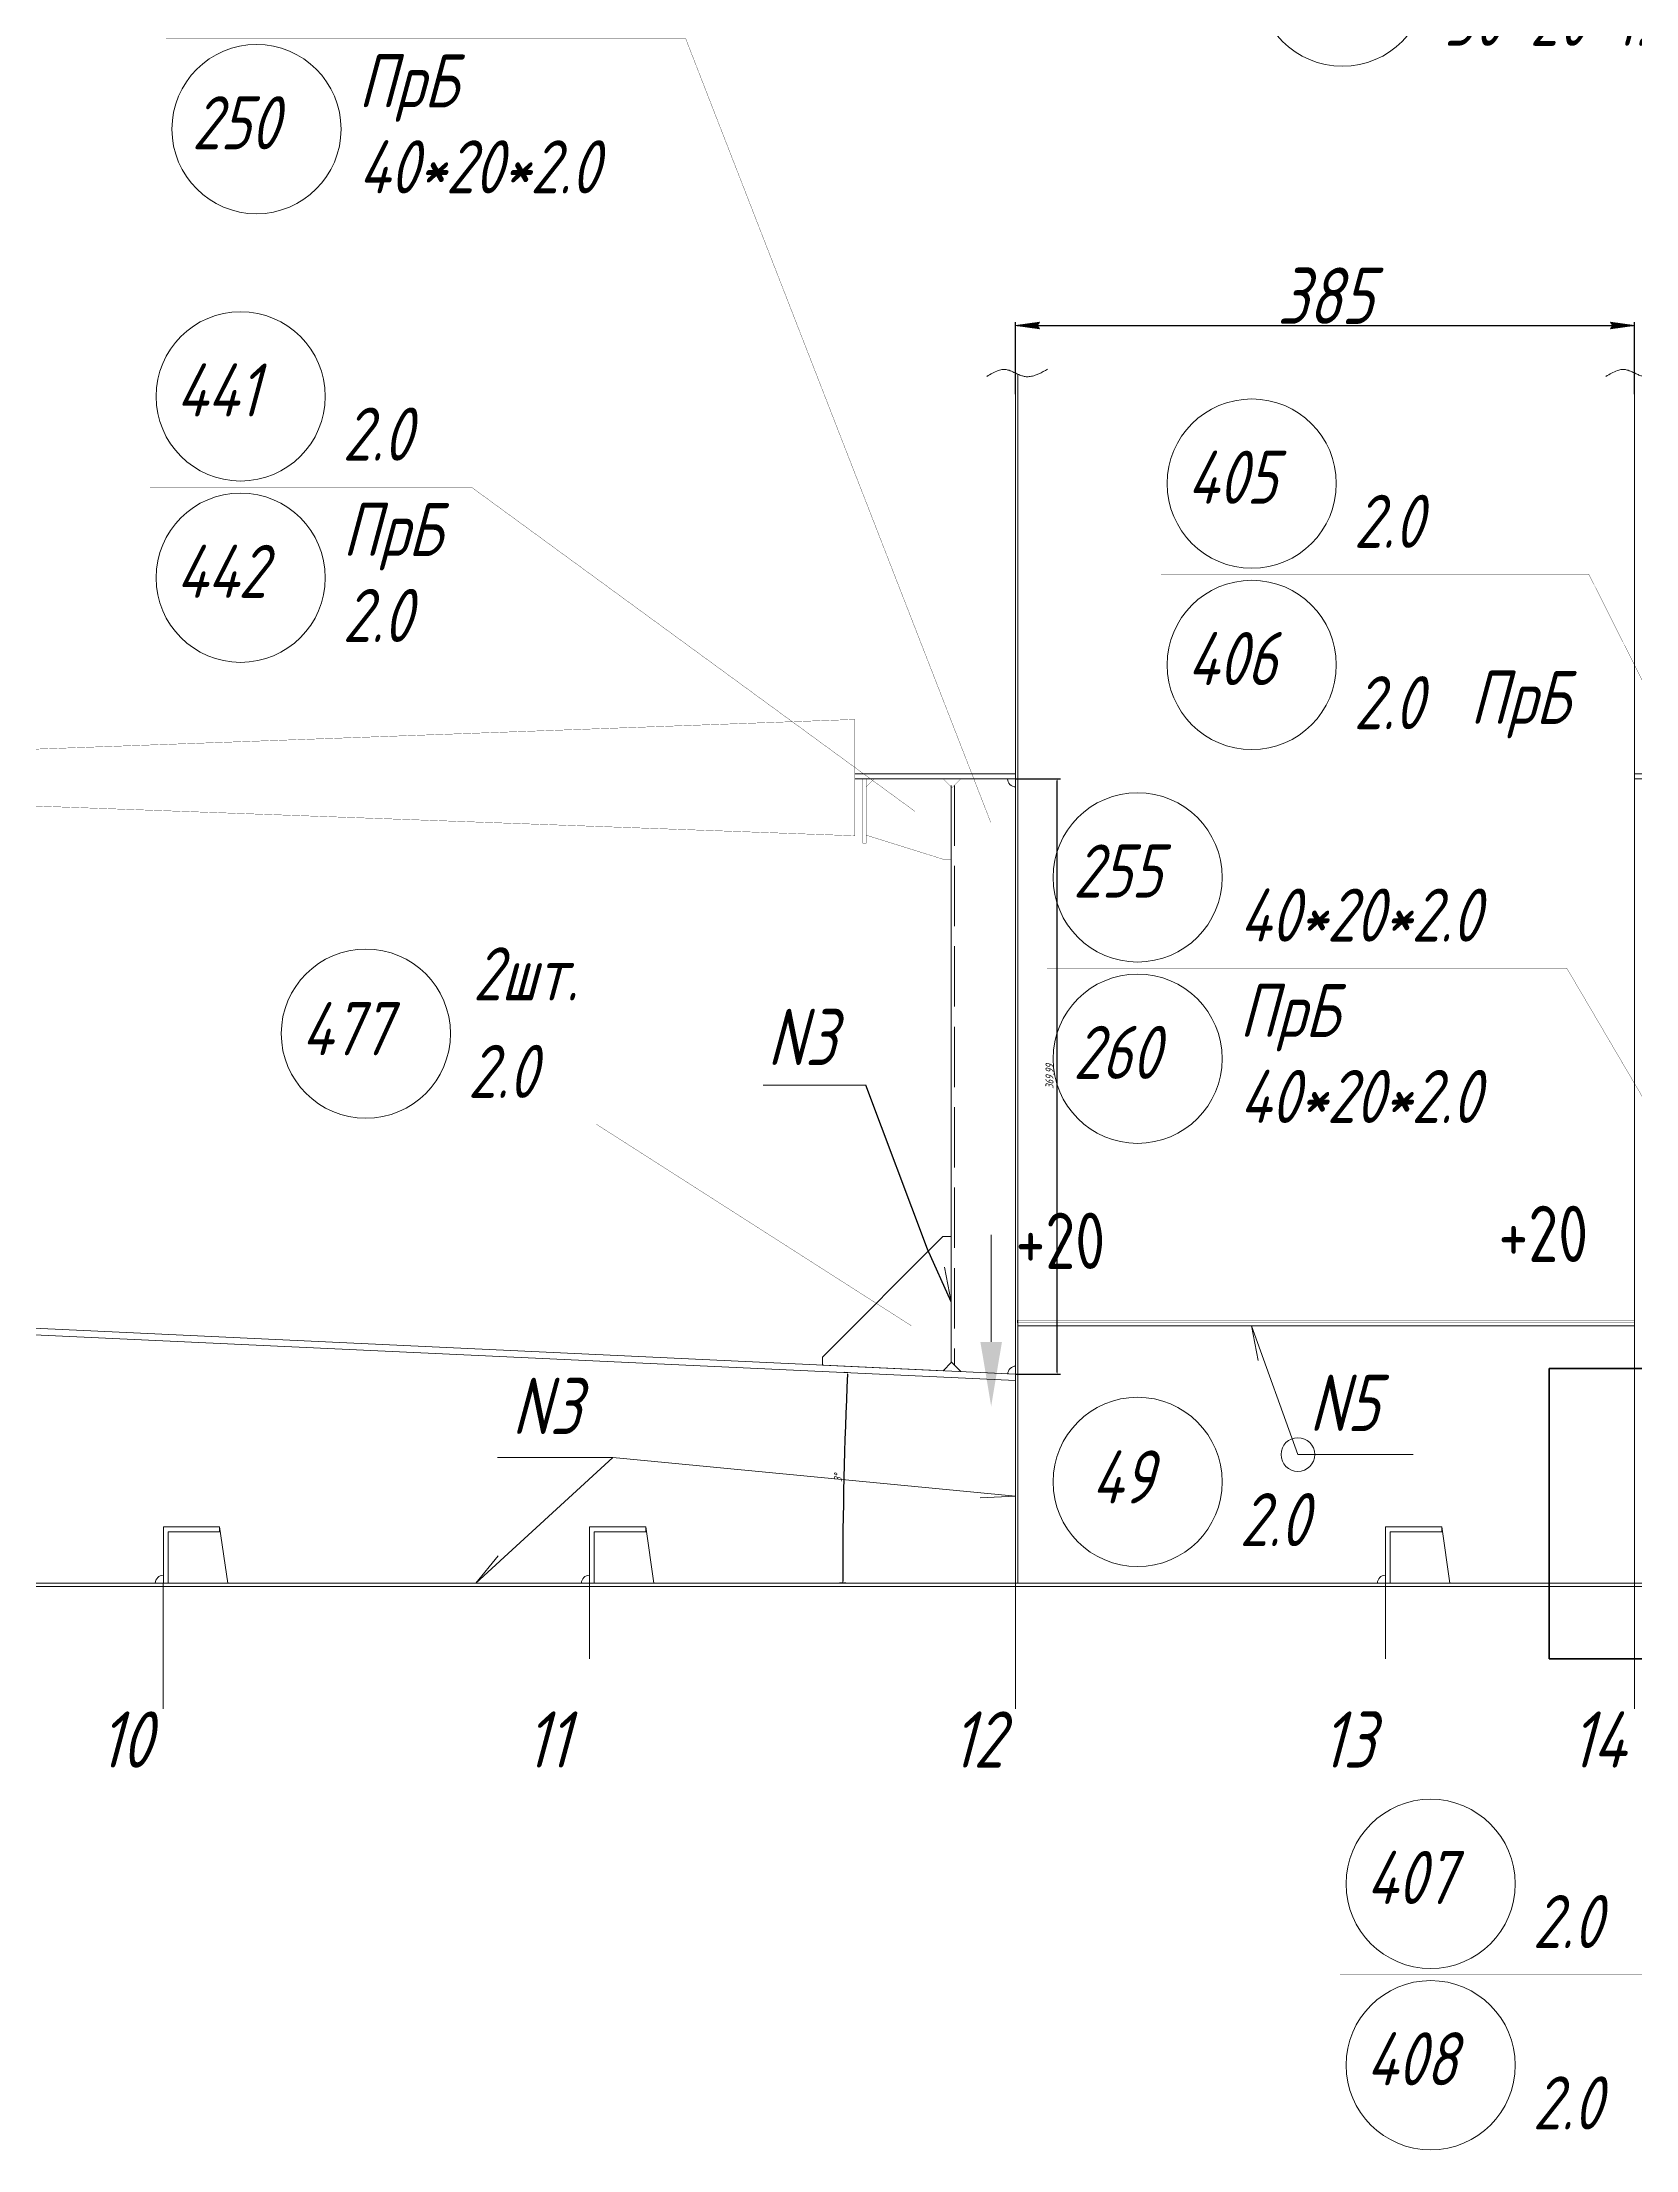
# Model space of a CAD drawing. Header units: millimetres. Extents: x 77380 to 135900, y -26587 to 17301.
# Drawn here: x 105357 to 106348, y 2399 to 3709 of the extents above; entities that cross this region are included whole.
import ezdxf

# ---------------------------------------------------------------- set-up
doc = ezdxf.new("R2010")
doc.units = ezdxf.units.MM
for name, pattern in [('K5LT32768', [0]), ('K5LT32769', [50, 37.5, -12.5]), ('K5LT32770', [0]), ('K5LT32772', [0]), ('K5LT32774', [850.2, 600, -125, 0.2, -125]), ('K5LT32780', [0]), ('K5LT32781', [0]), ('K5LT32831', [0]), ('K5LT_THIN', [0])]:
    doc.linetypes.add(name, pattern=pattern)
doc.layers.add('4001', color=7, linetype='Continuous')
doc.layers.add('РАЗМЕРЫ', color=3, linetype='Continuous', lineweight=25)
doc.styles.add('KDIMTEXTSTYLE', font='GOST_AU.SHX', dxfattribs={"width": 0.96, "oblique": 15, "height": 5})
doc.styles.add('KTEXTSTYLE', font='GOST_AU.SHX', dxfattribs={"width": 0.96, "height": 5})
doc.dimstyles.new('KDIMSTYLE (1.00)', dxfattribs={"dimtxt": 5, "dimasz": 1, "dimexe": 2, "dimexo": 0, "dimgap": 1, "dimtad": 1, "dimtxsty": 'KDIMTEXTSTYLE', "dimsah": 1, "dimcen": 0, "dimdle": 1, "dimadec": 0, "dimazin": 0, "dimtfac": 0.667, "dimtmove": 0, "dimatfit": 3, "dimfxl": 1, "dimtvp": 1, "dimtolj": 1, "dimtzin": 0, "dimarcsym": 0})

# ---------------------------------------------------------------- blocks, each defined once
blk = doc.blocks.new('KDIMARROW_01')
blk.add_hatch(color=0).paths.add_polyline_path([(0, 0), (-15, 2), (-13.5, 0), (-15, -2)])
at = {"color": 0, "linetype": 'K5LT_THIN', "lineweight": 18}
for p, q in [((-13.5, 0), (-15, 2)), ((-15, 2), (0, 0)), ((0, 0), (-15, -2)), ((-15, -2), (-13.5, 0))]:
    blk.add_line(p, q, dxfattribs=at)
at = {"layer": '4001', "color": 0, "linetype": 'K5LT_THIN', "lineweight": 18}
blk.add_line((0, 0), (-1, 0), dxfattribs=at)
blk = doc.blocks.new('D7')
at = {"color": 0, "lineweight": -2}
for p, q in [((105962.4, 3490), (105962.4, 3534.6)), ((105963.4, 3532.6), (106346.4, 3532.6)), ((106347.4, 3490), (106347.4, 3534.6))]:
    blk.add_line(p, q, dxfattribs=at)
at = {"layer": 'Defpoints', "color": 0, "lineweight": 100}
for p in [(106347.4, 3532.6), (105962.4, 3490), (106347.4, 3490)]:
    blk.add_point(p, dxfattribs=at)
at = {"color": 0, "lineweight": -2, "rotation": 180}
blk.add_blockref('KDIMARROW_01', (105962.4, 3532.6), dxfattribs=at)
at = {"color": 0, "lineweight": -2}
blk.add_blockref('KDIMARROW_01', (106347.4, 3532.6), dxfattribs=at)
at = {"color": 7, "insert": (106154.9, 3551.1), "char_height": 5, "attachment_point": 5, "style": 'KDIMTEXTSTYLE'}
blk.add_mtext('\\A1;\\H35.0;\\W0.965;\\Q15;\\H35.0;\\W0.965;\\Q15;\\Q15;385', dxfattribs=at)
blk = doc.blocks.new('U199')
at = {"layer": '4001', "color": 7, "linetype": 'K5LT_THIN', "lineweight": 18}
for p, q in [((104887.4, 17415.9), (104922.4, 17415.9)), ((104887.4, 17380.9), (104887.4, 17415.9)), ((104922.4, 17412.9), (104890.4, 17412.9)), ((104890.4, 17412.9), (104890.4, 17380.9)), ((104922.4, 17415.9), (104922.4, 17412.9)), ((104922.4, 17415.9), (104927.4, 17380.9))]:
    blk.add_line(p, q, dxfattribs=at)
blk.add_arc((104887.4, 17380.9), 5, 90, 179.9998, dxfattribs=at)
blk = doc.blocks.new('U200')
at = {"layer": '4001', "color": 7, "linetype": 'K5LT_THIN', "lineweight": 18}
for p, q in [((105152.4, 17415.9), (105187.4, 17415.9)), ((105152.4, 17380.9), (105152.4, 17415.9)), ((105187.4, 17412.9), (105155.4, 17412.9)), ((105155.4, 17412.9), (105155.4, 17380.9)), ((105187.4, 17415.9), (105187.4, 17412.9)), ((105187.4, 17415.9), (105192.4, 17380.9))]:
    blk.add_line(p, q, dxfattribs=at)
blk.add_arc((105152.4, 17380.9), 5, 90, 179.9998, dxfattribs=at)
blk = doc.blocks.new('U202')
at = {"layer": '4001', "color": 7, "linetype": 'K5LT_THIN', "lineweight": 18}
for p, q in [((105647.4, 17415.9), (105682.4, 17415.9)), ((105647.4, 17380.9), (105647.4, 17415.9)), ((105682.4, 17412.9), (105650.4, 17412.9)), ((105650.4, 17412.9), (105650.4, 17380.9)), ((105682.4, 17415.9), (105682.4, 17412.9)), ((105682.4, 17415.9), (105687.4, 17380.9))]:
    blk.add_line(p, q, dxfattribs=at)
blk.add_arc((105647.4, 17380.9), 5, 90, 179.9998, dxfattribs=at)
blk = doc.blocks.new('U203')
blk.add_hatch(color=7).paths.add_polyline_path([(105395.5, 17530.9), (105408.9, 17530.9), (105402.2, 17490.9)])
at = {"color": 7, "linetype": 'K5LT32831', "lineweight": 9}
blk.add_line((105402.2, 17530.9), (105402.2, 17597.4), dxfattribs=at)
blk = doc.blocks.new('*D660')
at = {"layer": 'Defpoints', "color": 0}
for p in [(105962.4, 3250.9), (105988.3, 3250.9), (105962.4, 2880.9)]:
    blk.add_point(p, dxfattribs=at)
at = {"layer": 'РАЗМЕРЫ', "color": 0, "lineweight": -2}
for p, q in [((105962.4, 3250.9), (105990.3, 3250.9)), ((105988.3, 2881.9), (105988.3, 3249.9)), ((105962.4, 2880.9), (105990.3, 2880.9))]:
    blk.add_line(p, q, dxfattribs=at)
at = {"layer": 'РАЗМЕРЫ', "color": 0}
for points in [[(105988.4, 3249.9), (105988.1, 3249.9), (105988.3, 3250.9)], [(105988.1, 2881.9), (105988.4, 2881.9), (105988.3, 2880.9)]]:
    blk.add_solid(points, dxfattribs=at)
at = {"layer": 'РАЗМЕРЫ', "color": 0, "insert": (105984.1, 3065.9), "char_height": 5, "attachment_point": 5, "rotation": 90, "style": 'KDIMTEXTSTYLE'}
blk.add_mtext('\\A1;369,99', dxfattribs=at)
blk = doc.blocks.new('*D662')
at = {"layer": 'Defpoints', "color": 0}
for p in [(105858.1, 2881.7), (105856.2, 2838.1), (105856.8, 2750.9), (108662.5, 2750.9)]:
    blk.add_point(p, dxfattribs=at)
at = {"layer": 'РАЗМЕРЫ', "color": 0, "lineweight": -2}
for p, q in [((105858.1, 2881.7), (105855.9, 2881.8)), ((105856.8, 2750.9), (105852.9, 2750.9))]:
    blk.add_line(p, q, dxfattribs=at)
blk.add_arc((108662.5, 2750.9), 2807.6, 177.3485, 179.9796, dxfattribs=at)
at = {"layer": 'РАЗМЕРЫ', "color": 0}
for points in [[(105858.1, 2880.7), (105857.7, 2880.8), (105857.9, 2881.8)], [(105854.7, 2751.9), (105855.1, 2751.9), (105854.9, 2750.9)]]:
    blk.add_solid(points, dxfattribs=at)
at = {"layer": 'РАЗМЕРЫ', "color": 0, "insert": (105852, 2816.4), "char_height": 5, "attachment_point": 5, "rotation": 88.6641, "style": 'KDIMTEXTSTYLE'}
blk.add_mtext('\\A1;3%%d', dxfattribs=at)

msp = doc.modelspace()

# ---------------------------------------------------------------- linework, layer by layer
at = {"color": 3, "linetype": 'K5LT32768', "lineweight": 18, "true_color": 0x00ff00}
for p, q in [((105962.427, 2750.876), (105962.427, 3502.341)), ((105963.926, 2750.876), (105963.926, 3502.341)), ((106347.428, 2750.876), (106347.428, 3502.341)), ((105962.427, 3253.876), (105862.427, 3253.876)), ((105962.427, 3250.876), (105862.427, 3250.876)), ((105962.427, 3250.876), (105928.428, 3250.876)), ((105962.427, 2860.876), (105962.427, 3250.876)), ((105922.355, 2888.524), (105922.355, 3246.71)), ((105928.428, 2882.451), (105922.355, 2888.524)), ((109512.427, 2750.876), (103587.427, 2750.876)), ((109512.427, 2748.876), (103587.427, 2748.876)), ((103863.929, 2750.876), (106662.427, 2750.876))]:
    msp.add_line(p, q, dxfattribs=at)
at = {"color": 7, "linetype": 'K5LT_THIN', "lineweight": 18}
for p, q in [((106347.427, 3250.876), (106347.427, 3253.876)), ((106662.427, 3253.876), (106347.427, 3253.876)), ((106347.427, 3250.876), (106662.427, 3250.876)), ((106347.427, 3220.876), (106347.427, 3250.876)), ((105805.362, 3060.565), (105869.362, 3060.565)), ((105922.355, 2925.796), (105918.242, 2947.408)), ((105962.614, 2880.873), (105062.614, 2922.873)), ((105962.427, 2876.877), (105062.427, 2918.877)), ((105963.926, 2750.877), (105963.926, 2910.877)), ((105963.926, 2910.877), (106347.428, 2910.877)), ((106137.993, 2830.877), (106109.204, 2910.877)), ((106109.204, 2910.877), (106113.33, 2889.267)), ((106347.428, 2910.877), (106347.428, 2750.877)), ((105962.427, 2876.877), (105962.427, 2750.877)), ((105711.899, 2828.953), (105626.759, 2750.877)), ((105711.899, 2828.953), (105962.427, 2804.926)), ((105962.427, 2804.926), (105940.448, 2803.977)), ((105626.759, 2750.877), (105640.711, 2767.887)), ((105962.427, 2750.877), (103863.929, 2750.877)), ((106347.428, 2750.877), (105963.926, 2750.877))]:
    msp.add_line(p, q, dxfattribs=at)
at = {"color": 3, "linetype": 'K5LT32769', "lineweight": 18, "true_color": 0x00ff00}
msp.add_line((105924.354, 3246.803), (105924.354, 2886.525), dxfattribs=at)
at = {"color": 7}
for p, q in [((105907.555, 2958.614), (105869.362, 3060.565)), ((105922.355, 2925.796), (105907.555, 2958.614))]:
    msp.add_line(p, q, dxfattribs=at)
at = {"color": 2, "linetype": 'K5LT32770', "lineweight": 18, "true_color": 0xffff00}
for p, q in [((105842.277, 2891.489), (105917.277, 2966.489)), ((105917.277, 2966.489), (105922.355, 2966.489)), ((105842.277, 2886.488), (105842.277, 2891.489)), ((105917.31, 2882.987), (105842.277, 2886.488)), ((105922.601, 2888.277), (105917.31, 2882.987))]:
    msp.add_line(p, q, dxfattribs=at)
at = {"color": 3, "linetype": 'K5LT32774', "lineweight": 18, "true_color": 0x00ff00}
for p, q in [((105962.427, 2858.976), (105962.427, 2750.876)), ((106347.428, 2858.976), (106347.428, 2750.876))]:
    msp.add_line(p, q, dxfattribs=at)
at = {"color": 7, "linetype": 'K5LT32780', "lineweight": 18}
for p, q in [((106137.993, 2830.877), (106209.674, 2830.877)), ((105640.218, 2828.953), (105711.899, 2828.953))]:
    msp.add_line(p, q, dxfattribs=at)
at = {"color": 1, "linetype": 'K5LT32781', "lineweight": 0, "true_color": 0xff0000}
for p, q in [((102862.427, 2750.876), (110476.198, 2750.876)), ((105432.427, 2750.876), (105432.427, 2672.751)), ((105697.427, 2750.876), (105697.427, 2704.001)), ((105962.427, 2750.876), (105962.427, 2672.751)), ((106192.427, 2750.876), (106192.427, 2704.001)), ((106347.428, 2750.875), (106347.428, 2672.75))]:
    msp.add_line(p, q, dxfattribs=at)
at = {"color": 1, "linetype": 'K5LT32772', "true_color": 0xff0000, "const_width": 0.18}
for points in [[(105433.999, 3711.026), (105757.226, 3711.026), (105947.083, 3223.535)], [(105424.139, 3432.203), (105623.937, 3432.203), (105899.805, 3230.663)], [(106052.935, 3377.994), (106318.942, 3377.994), (106415.699, 3185.7)], [(105867.426, 3250.876), (105867.426, 3210.876), (105869.428, 3210.876), (105869.428, 3250.876)], [(105981.959, 3133.245), (106305.186, 3133.245), (106371.301, 3020.725)], [(105502.019, 3036.117), (105701.816, 3036.117), (105897.689, 2910.877)], [(106164.215, 2507.693), (106430.222, 2507.693), (106410.268, 2888.513)]]:
    msp.add_lwpolyline(points, dxfattribs=at)
at = {"color": 7, "linetype": 'K5LT32780', "const_width": 0.18}
msp.add_lwpolyline([(105862.427, 3215.475), (105862.427, 3287.777), (103867.426, 3215.475), (103867.426, 3287.777)], close=True, dxfattribs=at)
at = {"color": 2, "linetype": 'K5LT32770', "true_color": 0xffff00, "const_width": 0.18}
msp.add_lwpolyline([(105917.426, 3250.876), (105874.427, 3250.876), (105869.428, 3245.876), (105869.428, 3215.876), (105917.426, 3200.876), (105922.428, 3200.876), (105922.428, 3245.876), (105917.426, 3250.876)], dxfattribs=at)
at = {"color": 3, "linetype": 'K5LT32768', "true_color": 0x00ff00, "const_width": 0.18}
for points in [[(105928.428, 3250.876), (105922.355, 3244.803), (105922.355, 2888.524)], [(106347.428, 2914.489), (105963.428, 2914.489), (105963.428, 2912.732), (106347.428, 2912.732)]]:
    msp.add_lwpolyline(points, dxfattribs=at)
at = {"color": 2, "lineweight": 100}
msp.add_lwpolyline([(106294.286, 2884.437), (106662.427, 2884.437), (106662.427, 2704.001), (106294.286, 2704.001)], close=True, dxfattribs=at)
at = {"color": 1, "linetype": 'K5LT32772', "lineweight": 18, "true_color": 0xff0000}
for centre in [(106165.655, 3746.357), (105490.359, 3654.666), (105480.499, 3488.563), (106109.295, 3434.354), (105480.499, 3375.843), (106109.295, 3321.634), (106038.319, 3189.605), (105558.379, 3092.477), (106038.319, 3076.885), (106038.319, 2813.877), (106220.575, 2564.053), (106220.575, 2451.332)]:
    msp.add_circle(centre, 52.603, dxfattribs=at)
at = {"color": 7, "linetype": 'K5LT_THIN', "lineweight": 18}
msp.add_circle((106137.993, 2830.877), 10.476, dxfattribs=at)
at = {"color": 3, "linetype": 'K5LT32768', "lineweight": 18, "true_color": 0x00ff00}
for centre, start, end in [((105962.427, 3250.875), 179.98819, 269.998688), ((105962.614, 2880.873), 90.001312, 180.01181)]:
    msp.add_arc(centre, 4.999, start, end, dxfattribs=at)
at = {"color": 7, "linetype": 'K5LT32780', "lineweight": 18}
for points in [[(105944.564, 3500.948), (105946.845, 3502.289), (105949.628, 3504.103), (105953.154, 3505.095), (105954.471, 3505.29), (105955.593, 3505.318), (105956.656, 3505.21), (105957.798, 3504.959), (105959.204, 3504.499), (105961.066, 3503.704), (105963.262, 3502.63), (105965.55, 3501.607), (105967.488, 3501.005), (105969.006, 3500.796), (105970.262, 3500.775), (105971.582, 3500.895), (105973.083, 3501.194), (105974.884, 3501.746), (105978.055, 3503.054), (105980.527, 3504.444), (105982.311, 3505.434)], [(106329.565, 3500.948), (106331.846, 3502.289), (106334.629, 3504.103), (106338.155, 3505.095), (106339.472, 3505.29), (106340.593, 3505.318), (106341.656, 3505.21), (106342.799, 3504.959), (106344.205, 3504.499), (106346.067, 3503.704), (106348.263, 3502.63), (106350.551, 3501.607), (106352.488, 3501.005), (106354.007, 3500.796), (106355.263, 3500.775), (106356.583, 3500.895), (106358.083, 3501.194), (106359.884, 3501.746), (106363.056, 3503.054), (106365.528, 3504.444), (106367.312, 3505.434)]]:
    msp.add_open_spline(points, degree=3, knots=[0, 0, 0, 0, 3.97393647, 4.78669493, 5.4075024, 5.9404964, 6.44259612, 6.98562283, 7.66889167, 8.62974461, 9.97956407, 11.28900754, 12.33652923, 12.96858194, 13.55251157, 14.19178056, 14.92754347, 15.81338849, 16.9759929, 20, 20, 20, 20], dxfattribs=at)

# ---------------------------------------------------------------- block references
for name in ['U203', 'U199', 'U200', 'U202']:
    msp.add_blockref(name, (545.046, -14630.011))

# ---------------------------------------------------------------- texts
at = {"color": 7, "char_height": 2.5, "attachment_point": 1, "style": 'KTEXTSTYLE'}
for s, insert in [('\\H3.5;\\W0.965;\\Q15;\\Q15;\\H33.00;{\\c255;30*20*1.5}', (106229.061, 3739.436)), ('\\H3.5;\\W0.965;\\Q15;\\Q15;\\H33.00;{\\c16711935;ПрБ}', (105553.764, 3701.187)), ('\\H3.5;\\W0.965;\\Q15;\\Q15;\\H33.00;{\\c255;250}', (105450.223, 3675.142)), ('\\H3.5;\\W0.965;\\Q15;\\Q15;\\H33.00;{\\c255;40*20*2.0}', (105553.764, 3647.745)), ('\\H3.5;\\W0.965;\\Q15;\\Q15;\\H33.00;{\\c255;441}', (105440.364, 3509.039)), ('\\H3.5;\\W0.965;\\Q15;\\Q15;\\H33.00;{\\c255;2.0}', (105543.904, 3481.642)), ('\\H3.5;\\W0.965;\\Q15;\\Q15;\\H33.00;{\\c255;405}', (106069.159, 3454.83)), ('\\H3.5;\\W0.965;\\Q15;\\Q15;\\H33.00;{\\c16711935;ПрБ}', (105543.905, 3422.364)), ('\\H3.5;\\W0.965;\\Q15;\\Q15;\\H33.00;{\\c255;2.0}', (106172.7, 3427.433)), ('\\H3.5;\\W0.965;\\Q15;\\Q15;\\H33.00;{\\c255;442}', (105440.364, 3396.319)), ('\\H3.5;\\W0.965;\\Q15;\\Q15;\\H33.00;{\\c255;2.0}', (105543.904, 3368.921)), ('\\H3.5;\\W0.965;\\Q15;\\Q15;\\H33.00;{\\c255;406}', (106069.159, 3342.11)), ('\\H3.5;\\W0.965;\\Q15;\\Q15;\\H33.00;{\\c255;2.0}', (106172.7, 3314.712)), ('\\H3.5;\\W0.965;\\Q15;\\Q15;\\H33.00;{\\c16711935;ПрБ}', (106245.121, 3318.013)), ('\\H3.5;\\W0.965;\\Q15;\\Q15;\\H33.00;{\\c255;255}', (105998.183, 3210.081)), ('\\H3.5;\\W0.965;\\Q15;\\Q15;\\H33.00;{\\c255;40*20*2.0}', (106101.724, 3182.684)), ('\\H3.5;\\W0.965;\\Q15;\\Q15;\\H33.00;2шт.', (105624.981, 3146.189)), ('\\H3.5;\\W0.965;\\Q15;\\Q15;\\H33.00;{\\c16711935;ПрБ}', (106101.724, 3123.407)), ('\\H3.5;\\W0.965;\\Q15;\\Q15;\\H33.00;{\\c255;477}', (105518.321, 3112.057)), ('\\H3.5;\\W0.965;\\Q15;\\Q15;\\H35.00;N3', (105808, 3107.852)), ('\\H3.5;\\W0.965;\\Q15;\\Q15;\\H33.00;{\\c255;260}', (105998.183, 3097.361)), ('\\H3.5;\\W0.965;\\Q15;\\Q15;\\H33.00;{\\c255;2.0}', (105621.784, 3085.555)), ('\\H3.5;\\W0.965;\\Q15;\\Q15;\\H33.00;{\\c255;40*20*2.0}', (106101.724, 3069.964)), ('\\H3.5;\\W0.965;\\Q15;\\Q0;\\H35.00;+20', (105962.402, 2981.233)), ('\\H3.5;\\W0.965;\\Q15;\\Q0;\\H35.00;+20', (106262.769, 2985.544)), ('\\H3.5;\\W0.965;\\Q15;\\Q15;\\H35.00;N3', (105649.19, 2878.521)), ('\\H3.5;\\W0.965;\\Q15;\\Q15;\\H35.00;N5', (106144.965, 2880.445)), ('\\H3.5;\\W0.965;\\Q15;\\Q15;\\H33.00;{\\c255;49}', (106009.612, 2833.457)), ('\\H3.5;\\W0.965;\\Q15;\\Q15;\\H33.00;{\\c255;2.0}', (106101.724, 2806.955)), ('\\H3.5;\\W0.965;\\Q15;\\Q15;\\H33.00;{\\c255;407}', (106180.44, 2584.528)), ('\\H3.5;\\W0.965;\\Q15;\\Q15;\\H33.00;{\\c255;2.0}', (106283.98, 2557.131)), ('\\H3.5;\\W0.965;\\Q15;\\Q15;\\H33.00;{\\c255;408}', (106180.44, 2471.808)), ('\\H3.5;\\W0.965;\\Q15;\\Q15;\\H33.00;{\\c255;2.0}', (106283.98, 2444.411))]:
    msp.add_mtext(s, dxfattribs=dict(at, insert=insert))
at = {"color": 7, "char_height": 2.5, "attachment_point": 1, "rotation": 359.999999, "style": 'KTEXTSTYLE'}
for s, insert in [('\\H3.5;\\W0.965;\\Q15;\\Q15;\\H35.00;{\\c255;10}', (105392.532, 2671.24)), ('\\H3.5;\\W0.965;\\Q15;\\Q15;\\H35.00;{\\c255;11}', (105657.532, 2671.24)), ('\\H3.5;\\W0.965;\\Q15;\\Q15;\\H35.00;{\\c255;12}', (105922.532, 2671.24)), ('\\H3.5;\\W0.965;\\Q15;\\Q15;\\H35.00;{\\c255;13}', (106152.532, 2671.24)), ('\\H3.5;\\W0.965;\\Q15;\\Q15;\\H35.00;{\\c255;14}', (106307.533, 2671.24))]:
    msp.add_mtext(s, dxfattribs=dict(at, insert=insert))

# ---------------------------------------------------------------- dimensions: what is measured, and where the dimension line sits
at = {"color": 7}
dim = msp.add_linear_dim(base=(106347.428, 3532.579), p1=(105962.427, 3489.963), p2=(106347.428, 3489.963), text='\\H35.0;\\W0.965;\\Q15;\\H35.0;\\W0.965;\\Q15;\\Q15;385', dimstyle='KDIMSTYLE (1.00)', override={"dimexo": 0, "dimblk1": 'KDIMARROW_01', "dimblk2": 'KDIMARROW_01', "dimse1": 0, "dimse2": 0, "dimclrt": 7, "dimtolj": 1}, dxfattribs=at)
dim.commit()
dim.dimension.update_dxf_attribs({"geometry": 'D7', "text_midpoint": (106154.928, 3532.579), "dimtype": 160})
at = {"layer": 'РАЗМЕРЫ'}
dim = msp.add_linear_dim(base=(105988.269, 3250.875), p1=(105962.427, 2880.881), p2=(105962.427, 3250.875), angle=90, dimstyle='KDIMSTYLE (1.00)', override={"dimlfac": 1, "dimtxsty": 'KDIMTEXTSTYLE', "dimsah": 1, "dimtolj": 1}, dxfattribs=at)
dim.commit()
dim.dimension.update_dxf_attribs({"geometry": '*D660', "text_midpoint": (105984.124, 3065.878)})
dim = msp.add_angular_dim_3p(base=(105856.241, 2838.145), center=(108662.455, 2750.876), p1=(105856.77, 2750.876), p2=(105858.076, 2881.747), dimstyle='KDIMSTYLE (1.00)', override={"dimlfac": 1, "dimtxsty": 'KDIMTEXTSTYLE', "dimsah": 1, "dimtdec": 0, "dimtolj": 1}, dxfattribs=at)
dim.commit()
dim.dimension.update_dxf_attribs({"geometry": '*D662', "text_midpoint": (105852.045, 2816.416)})

doc.saveas('drawing.dxf')
